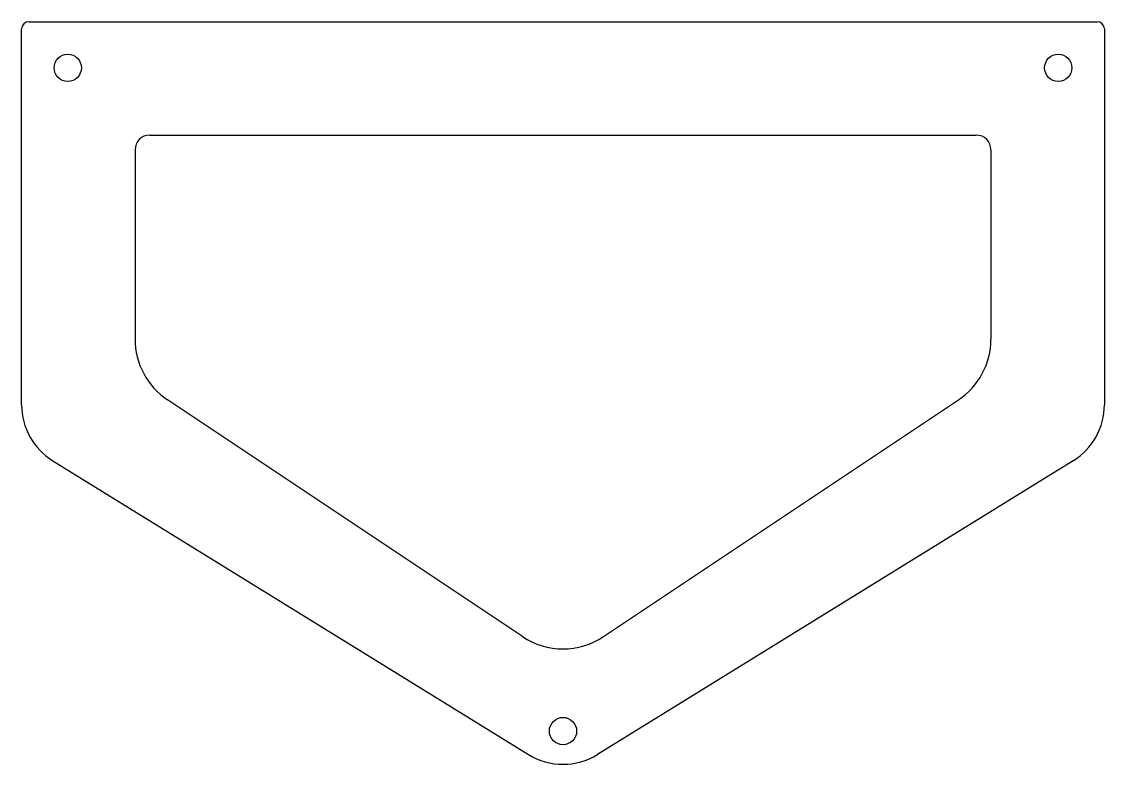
# Model space of a CAD drawing. Header units: millimetres. Extents: x -74 to 74, y 3 to 104.
import ezdxf

# ---------------------------------------------------------------- set-up
doc = ezdxf.new("R2010")
doc.units = ezdxf.units.MM
doc.layers.add('Sketch039', color=7, linetype='CONTINUOUS')

msp = doc.modelspace()

# ---------------------------------------------------------------- linework, layer by layer
at = {"layer": 'Sketch039'}
for p, q in [((-73, 104.2), (73, 104.2)), ((-74, 51.8668), (-74, 103.2)), ((74, 103.2), (74, 51.8668)), ((-56.5, 88.7), (56.5, 88.7)), ((-58.5, 86.7), (-58.5, 60.8458)), ((58.5, 86.7), (58.5, 60.8458)), ((-5.54636, 20.1969), (-54.0464, 52.5248)), ((5.54636, 20.1969), (54.0464, 52.5248)), ((-69.7268, 44.2079), (-4.72676, 4.09229)), ((69.7268, 44.2079), (4.72676, 4.09229))]:
    msp.add_line(p, q, dxfattribs=at)
for centre in [(-67.7, 97.9), (67.7, 97.9), (0, 7.3)]:
    msp.add_circle(centre, 1.8669, dxfattribs=at)
for centre, radius, start, end in [((-73, 103.2), 1, 90, 180), ((73, 103.2), 1, 0, 90), ((-56.5, 86.7), 2, 90, 180), ((56.5, 86.7), 2, 0, 90), ((-48.5, 60.8458), 10, 180, -123.686), ((48.5, 60.8458), 10, -56.3144, 0), ((-65, 51.8668), 9, 180, -121.681), ((65, 51.8668), 9, -58.3186, 0), ((0, 28.5179), 10, -123.686, -56.3144), ((0, 11.7511), 9, -121.681, -58.3186)]:
    msp.add_arc(centre, radius, start, end, dxfattribs=at)

doc.saveas('drawing.dxf')
